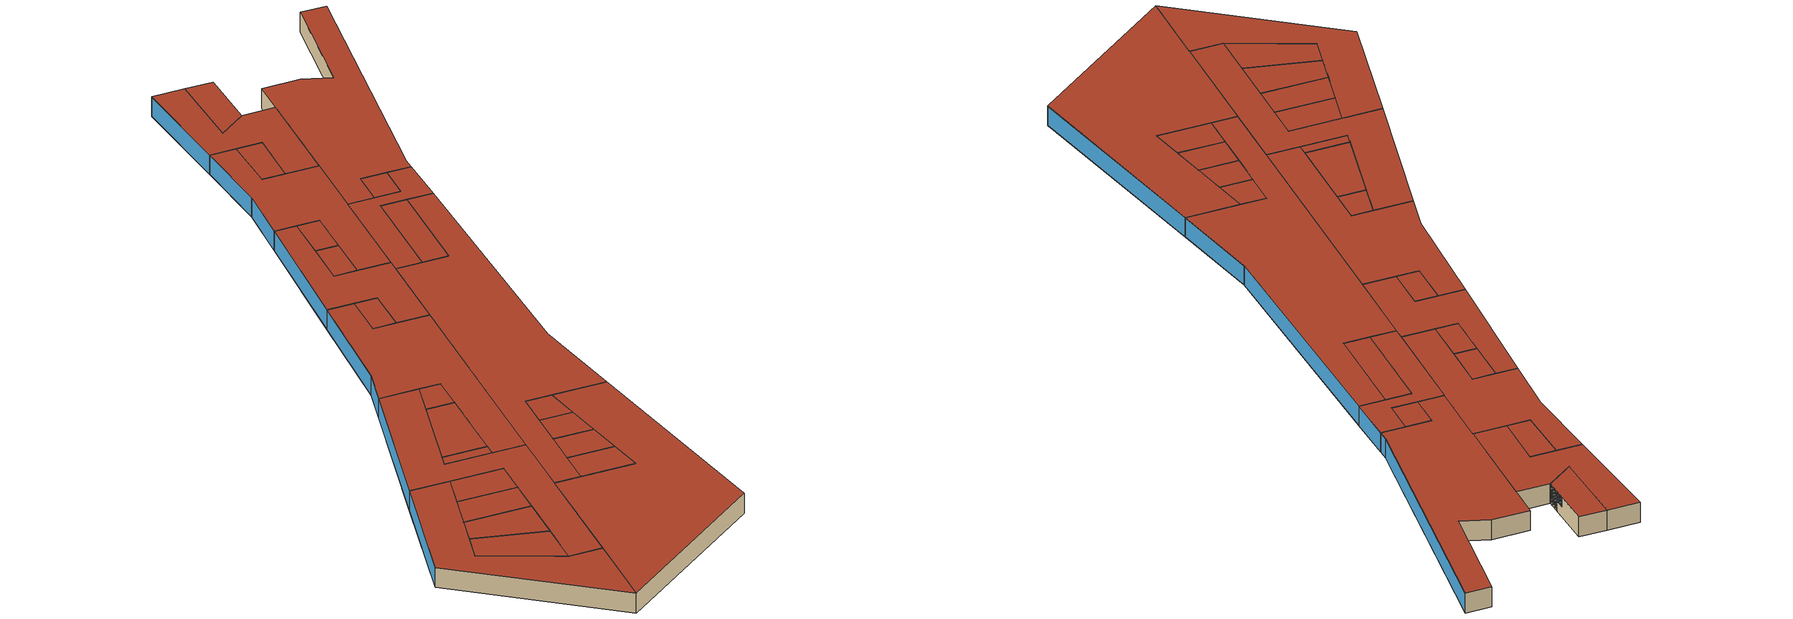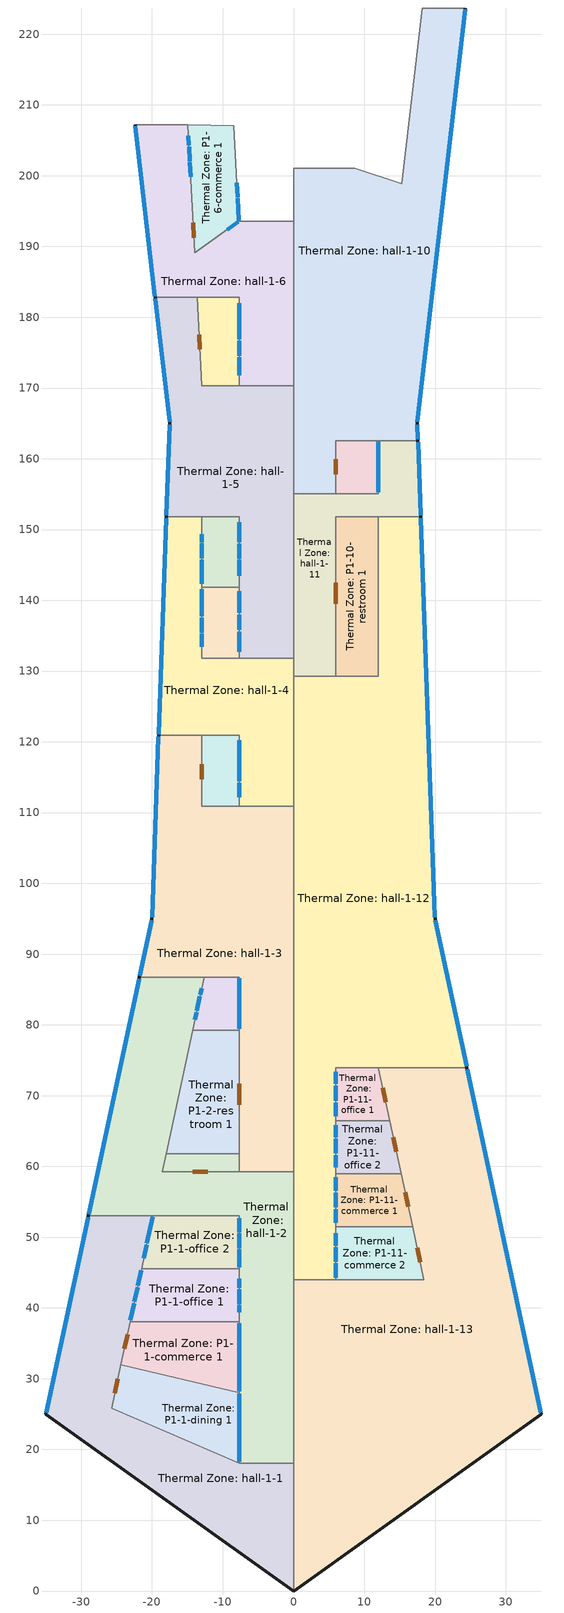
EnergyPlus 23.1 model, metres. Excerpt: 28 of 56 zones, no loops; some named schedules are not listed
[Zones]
Thermal Zone: hall-1-1
 floor ground (ExtSlabCarpet 4in ClimateZone 1-8): -19.87,53.04 -25.69,25.86 -7.64,18.04 0,18.04 0,0 -35,25 -28.99,53.04 z0
 wall outside (ASHRAE 189.1-2009 ExtWall Mass ClimateZone 5): -28.99,53.04 -35,25 0,0 z0:5
 wall to Thermal Zone: P1-1-office 2 (Interior Wall): -21.48,45.54 -19.87,53.04 z0:5
 wall to Thermal Zone: P1-1-office 1 (Interior Wall): -23.08,38.04 -21.48,45.54 z0:5
 wall to Thermal Zone: P1-1-commerce 1 (Interior Wall): -24.39,31.95 -23.08,38.04 z0:5
 wall to Thermal Zone: P1-1-dining 1 (Interior Wall): -7.64,18.04 -25.69,25.86 -24.39,31.95 z0:5
 wall to Thermal Zone: hall-1-2 (Air Wall): 0,18.04 -7.64,18.04 / -19.87,53.04 -28.99,53.04 z0:5
 wall to Thermal Zone: hall-1-13 (Air Wall): 0,0 0,18.04 z0:5
 window (Curtain Window): -29.03,52.85 -34.96,25.2 z0.2:4.8
 window inside (Interior Window): -21.16,47 -20.75,48.95 / -20.71,49.14 -19.9,52.89 / -21.99,43.15 -21.53,45.31 / -23.04,38.26 -22.52,40.65 z0.2:4.8; -22.48,40.86 -22.04,42.91 z2.7:4.8
 door inside (Interior Door): -23.9,34.25 -23.46,36.31 / -25.25,27.92 -24.81,29.98 / -22.48,40.86 -22.04,42.91 z0:2.5
 roof outside (ASHRAE 189.1-2009 ExtRoof IEAD ClimateZone 2-5): 0,0 0,18.04 -7.64,18.04 -25.69,25.86 -19.87,53.04 -28.99,53.04 -35,25 z5
Thermal Zone: hall-1-13
 floor ground (ExtSlabCarpet 4in ClimateZone 1-8): 24.51,73.96 35,25 0,0 0,43.96 18.43,43.96 12.01,73.96 z0
 wall outside (ASHRAE 189.1-2009 ExtWall Mass ClimateZone 5): 0,0 35,25 24.51,73.96 z0:5
 wall to Thermal Zone: hall-1-2 (Air Wall): 0,43.96 0,18.04 z0:5
 wall to Thermal Zone: hall-1-12 (Air Wall): 6,43.96 0,43.96 / 24.51,73.96 12.01,73.96 z0:5
 wall to Thermal Zone: P1-11-commerce 2 (Interior Wall): 16.83,51.46 18.43,43.96 6,43.96 z0:5
 wall to Thermal Zone: P1-11-commerce 1 (Interior Wall): 15.22,58.96 16.83,51.46 z0:5
 wall to Thermal Zone: P1-11-office 2 (Interior Wall): 13.61,66.46 15.22,58.96 z0:5
 wall to Thermal Zone: P1-11-office 1 (Interior Wall): 12.01,73.96 13.61,66.46 z0:5
 window (Curtain Window): 34.96,25.2 24.55,73.76 z0.2:4.8
 door inside (Interior Door): 17.46,48.5 17.9,46.45 / 12.61,71.13 13.05,69.07 / 15.78,56.34 16.22,54.28 / 14.11,64.11 14.55,62.06 z0:2.5
 roof outside (ASHRAE 189.1-2009 ExtRoof IEAD ClimateZone 2-5): 0,0 35,25 24.51,73.96 12.01,73.96 18.43,43.96 0,43.96 z5
Thermal Zone: hall-1-2
 floor ground (ExtSlabCarpet 4in ClimateZone 1-8): -12.64,86.76 -18.54,59.26 0,59.26 0,18.04 -7.64,18.04 -7.64,53.04 -28.99,53.04 -21.77,86.76 z0
 wall outside (ASHRAE 189.1-2009 ExtWall Mass ClimateZone 5): -21.77,86.76 -28.99,53.04 z0:5
 wall to Thermal Zone: P1-2-dining 1 (Interior Wall): -14.25,79.26 -12.64,86.76 z0:5
 wall to Thermal Zone: P1-2-restroom 1 (Interior Wall): -18,61.76 -14.25,79.26 z0:5
 wall to Thermal Zone: P1-2-breakroom 1 (Interior Wall): -7.64,59.26 -18.54,59.26 -18,61.76 z0:5
 wall to Thermal Zone: hall-1-3 (Air Wall): 0,59.26 -7.64,59.26 / -12.64,86.76 -21.77,86.76 z0:5
 wall to Thermal Zone: hall-1-12 (Air Wall): 0,43.96 0,59.26 z0:5
 wall to Thermal Zone: P1-1-dining 1 (Interior Wall): -7.64,28.04 -7.64,18.04 z0:5
 wall to Thermal Zone: P1-1-commerce 1 (Interior Wall): -7.64,38.04 -7.64,28.04 z0:5
 wall to Thermal Zone: P1-1-office 1 (Interior Wall): -7.64,45.54 -7.64,38.04 z0:5
 wall to Thermal Zone: P1-1-office 2 (Interior Wall): -19.87,53.04 -7.64,53.04 -7.64,45.54 z0:5
 window (Curtain Window): -21.81,86.55 -28.95,53.24 z0.2:4.8
 window inside (Interior Window): -7.64,40.35 -7.64,39.36 / -7.64,37.84 -7.64,28.24 / -7.64,48.28 -7.64,45.73 / -7.64,44.15 -7.64,42.84 / -7.64,52.68 -7.64,50.68 / -7.64,27.84 -7.64,18.24 / -13.17,84.28 -12.98,85.17 / -13.93,80.74 -13.7,81.81 z0.2:4.8; -7.64,42.64 -7.64,40.55 / -7.64,50.52 -7.64,48.44 z2.71:4.8; -13.66,82.02 -13.22,84.07 z2.8:4.8
 door inside (Interior Door): -13.66,82.02 -13.22,84.07 / -12.15,59.26 -14.25,59.26 / -7.64,42.65 -7.64,40.55 / -7.64,50.54 -7.64,48.44 z0:2.5
 roof outside (ASHRAE 189.1-2009 ExtRoof IEAD ClimateZone 2-5): 0,18.04 0,59.26 -18.54,59.26 -12.64,86.76 -21.77,86.76 -28.99,53.04 -7.64,53.04 -7.64,18.04 z5
Thermal Zone: P1-1-dining 1
 floor ground (ExtSlabCarpet 4in ClimateZone 1-8): -24.39,31.95 -7.64,28.04 -7.64,18.04 -25.69,25.86 z0
 wall to Thermal Zone: P1-1-commerce 1 (Interior Wall): -7.64,28.04 -24.39,31.95 z0:5
 roof outside (ASHRAE 189.1-2009 ExtRoof IEAD ClimateZone 2-5): -7.64,18.04 -7.64,28.04 -24.39,31.95 -25.69,25.86 z5
Thermal Zone: P1-1-commerce 1
 floor ground (ExtSlabCarpet 4in ClimateZone 1-8): -7.64,38.04 -7.64,28.04 -24.39,31.95 -23.08,38.04 z0
 wall to Thermal Zone: P1-1-office 1 (Interior Wall): -7.64,38.04 -23.08,38.04 z0:5
 roof outside (ASHRAE 189.1-2009 ExtRoof IEAD ClimateZone 2-5): -7.64,28.04 -7.64,38.04 -23.08,38.04 -24.39,31.95 z5
Thermal Zone: P1-1-office 1
 floor ground (ExtSlabCarpet 4in ClimateZone 1-8): -7.64,45.54 -7.64,38.04 -23.08,38.04 -21.48,45.54 z0
 wall to Thermal Zone: P1-1-office 2 (Interior Wall): -7.64,45.54 -21.48,45.54 z0:5
 roof outside (ASHRAE 189.1-2009 ExtRoof IEAD ClimateZone 2-5): -7.64,38.04 -7.64,45.54 -21.48,45.54 -23.08,38.04 z5
Thermal Zone: hall-1-12
 floor ground (ExtSlabCarpet 4in ClimateZone 1-8): 17.97,151.8 20,95 24.51,73.96 6.01,73.96 6.01,43.96 0,43.96 0,129.3 12,129.3 12,151.8 z0
 wall outside (ASHRAE 189.1-2009 ExtWall Mass ClimateZone 5): 24.51,73.96 20,95 17.97,151.8 z0:5
 wall to Thermal Zone: P1-11-office 1 (Interior Wall): 6.01,66.46 6.01,73.96 12,73.96 z0:5
 wall to Thermal Zone: P1-11-office 2 (Interior Wall): 6.01,58.96 6.01,66.46 z0:5
 wall to Thermal Zone: P1-11-commerce 1 (Interior Wall): 6.01,51.46 6.01,58.96 z0:5
 wall to Thermal Zone: P1-11-commerce 2 (Interior Wall): 6.01,43.96 6.01,51.46 z0:5
 wall to Thermal Zone: hall-1-3 (Air Wall): 0,110.9 0,59.26 z0:5
 wall to Thermal Zone: hall-1-4 (Air Wall): 0,129.3 0,110.9 z0:5
 wall to Thermal Zone: hall-1-11 (Air Wall): 6.01,129.3 0,129.3 / 17.97,151.8 12,151.8 z0:5
 wall to Thermal Zone: P1-10-restroom 1 (Interior Wall): 12,151.8 12,129.3 6.01,129.3 z0:5
 window (Curtain Window): 24.47,74.15 20.04,94.8 / 19.99,95.2 17.98,151.6 z0.2:4.8
 window inside (Interior Window): 6.01,64.15 6.01,65.83 / 6.01,59.87 6.01,61.59 / 6.01,56.55 6.01,58.44 / 6.01,52.01 6.01,53.96 / 6.01,44.26 6.01,46.31 / 6.01,48.8 6.01,50.59 / 6.01,71.65 6.01,73.39 / 6.01,67.06 6.01,69.03 z0.2:4.8; 6.01,61.82 6.01,63.92 z2.8:4.8; 6.01,54.24 6.01,56.31 z2.73:4.8; 6.01,46.56 6.01,48.61 z2.74:4.8; 6.01,69.3 6.01,71.4 z2.79:4.8
 door inside (Interior Door): 6.01,54.21 6.01,56.31 / 6.01,61.82 6.01,63.92 / 6.01,46.51 6.01,48.61 / 6.01,69.3 6.01,71.4 z0:2.5
 roof outside (ASHRAE 189.1-2009 ExtRoof IEAD ClimateZone 2-5): 6.01,43.96 6.01,73.96 24.51,73.96 20,95 17.97,151.8 12,151.8 12,129.3 0,129.3 0,43.96 z5
Thermal Zone: P1-11-commerce 2
 floor ground (ExtSlabCarpet 4in ClimateZone 1-8): 16.83,51.46 18.43,43.96 6,43.96 6,51.46 z0
 wall to Thermal Zone: P1-11-commerce 1 (Interior Wall): 16.83,51.46 6,51.46 z0:5
 roof outside (ASHRAE 189.1-2009 ExtRoof IEAD ClimateZone 2-5): 18.43,43.96 16.83,51.46 6,51.46 6,43.96 z5
Thermal Zone: P1-1-office 2
 floor ground (ExtSlabCarpet 4in ClimateZone 1-8): -7.64,53.04 -7.64,45.54 -21.48,45.54 -19.87,53.04 z0
 roof outside (ASHRAE 189.1-2009 ExtRoof IEAD ClimateZone 2-5): -7.64,45.54 -7.64,53.04 -19.87,53.04 -21.48,45.54 z5
Thermal Zone: P1-11-commerce 1
 floor ground (ExtSlabCarpet 4in ClimateZone 1-8): 15.22,58.96 16.83,51.46 6.01,51.46 6.01,58.96 z0
 wall to Thermal Zone: P1-11-office 2 (Interior Wall): 15.22,58.96 6.01,58.96 z0:5
 roof outside (ASHRAE 189.1-2009 ExtRoof IEAD ClimateZone 2-5): 16.83,51.46 15.22,58.96 6.01,58.96 6.01,51.46 z5
Thermal Zone: P1-11-office 2
 floor ground (ExtSlabCarpet 4in ClimateZone 1-8): 13.61,66.46 15.22,58.96 6,58.96 6,66.46 z0
 wall to Thermal Zone: P1-11-office 1 (Interior Wall): 13.61,66.46 6,66.46 z0:5
 roof outside (ASHRAE 189.1-2009 ExtRoof IEAD ClimateZone 2-5): 15.22,58.96 13.61,66.46 6,66.46 6,58.96 z5
Thermal Zone: hall-1-3
 floor ground (ExtSlabCarpet 4in ClimateZone 1-8): -12.95,120.9 -12.95,110.9 0,110.9 0,59.26 -7.64,59.26 -7.64,86.76 -21.77,86.76 -20,95 -19.07,120.9 z0
 wall outside (ASHRAE 189.1-2009 ExtWall Mass ClimateZone 5): -19.07,120.9 -20,95 -21.77,86.76 z0:5
 wall to Thermal Zone: P1-3-commerce 1 (Interior Wall): -7.64,110.9 -12.95,110.9 -12.95,120.9 z0:5
 wall to Thermal Zone: hall-1-4 (Air Wall): 0,110.9 -7.64,110.9 / -12.95,120.9 -19.07,120.9 z0:5
 wall to Thermal Zone: P1-2-breakroom 1 (Interior Wall): -7.64,61.76 -7.64,59.26 z0:5
 wall to Thermal Zone: P1-2-restroom 1 (Interior Wall): -7.64,79.26 -7.64,61.76 z0:5
 wall to Thermal Zone: P1-2-dining 1 (Interior Wall): -12.64,86.76 -7.64,86.76 -7.64,79.26 z0:5
 window (Curtain Window): -19.08,120.7 -19.99,95.2 / -20.04,94.8 -21.72,86.95 z0.2:4.8
 window inside (Interior Window): -7.64,86.59 -7.64,79.46 z0.2:4.8
 door inside (Interior Door): -12.95,114.71 -12.95,116.81 / -7.64,71.7 -7.64,68.7 z0:2.5
 roof outside (ASHRAE 189.1-2009 ExtRoof IEAD ClimateZone 2-5): 0,59.26 0,110.9 -12.95,110.9 -12.95,120.9 -19.07,120.9 -20,95 -21.77,86.76 -7.64,86.76 -7.64,59.26 z5
Thermal Zone: P1-2-breakroom 1
 floor ground (ExtSlabCarpet 4in ClimateZone 1-8): -7.64,61.76 -7.64,59.26 -18.54,59.26 -18,61.76 z0
 wall to Thermal Zone: P1-2-restroom 1 (Interior Wall): -7.64,61.76 -18,61.76 z0:5
 roof outside (ASHRAE 189.1-2009 ExtRoof IEAD ClimateZone 2-5): -7.64,59.26 -7.64,61.76 -18,61.76 -18.54,59.26 z5
Thermal Zone: P1-2-restroom 1
 floor ground (ExtSlabCarpet 4in ClimateZone 1-8): -7.64,79.26 -7.64,61.76 -18,61.76 -14.25,79.26 z0
 wall to Thermal Zone: P1-2-dining 1 (Interior Wall): -7.64,79.26 -14.25,79.26 z0:5
 roof outside (ASHRAE 189.1-2009 ExtRoof IEAD ClimateZone 2-5): -7.64,61.76 -7.64,79.26 -14.25,79.26 -18,61.76 z5
Thermal Zone: P1-11-office 1
 floor ground (ExtSlabCarpet 4in ClimateZone 1-8): 12.01,73.96 13.61,66.46 6.01,66.46 6.01,73.96 z0
 roof outside (ASHRAE 189.1-2009 ExtRoof IEAD ClimateZone 2-5): 13.61,66.46 12.01,73.96 6.01,73.96 6.01,66.46 z5
Thermal Zone: P1-2-dining 1
 floor ground (ExtSlabCarpet 4in ClimateZone 1-8): -7.64,86.76 -7.64,79.26 -14.25,79.26 -12.64,86.76 z0
 roof outside (ASHRAE 189.1-2009 ExtRoof IEAD ClimateZone 2-5): -7.64,79.26 -7.64,86.76 -12.64,86.76 -14.25,79.26 z5
Thermal Zone: hall-1-4
 floor ground (ExtSlabCarpet 4in ClimateZone 1-8): -12.95,151.82 -12.95,131.82 0,131.82 0,110.9 -7.64,110.9 -7.64,120.9 -19.07,120.9 -17.97,151.82 z0
 wall outside (ASHRAE 189.1-2009 ExtWall Mass ClimateZone 5): -17.97,151.82 -19.07,120.9 z0:5
 wall to Thermal Zone: P1-4-dining 1 (Interior Wall): -12.95,141.82 -12.95,151.82 z0:5
 wall to Thermal Zone: P1-4-commerce 1 (Interior Wall): -7.64,131.82 -12.95,131.82 -12.95,141.82 z0:5
 wall to Thermal Zone: hall-1-5 (Air Wall): 0,131.82 -7.64,131.82 / -12.95,151.82 -17.97,151.82 z0:5
 wall to Thermal Zone: hall-1-11 (Air Wall): 0,129.3 0,131.82 z0:5
 wall to Thermal Zone: P1-3-commerce 1 (Interior Wall): -12.95,120.9 -7.64,120.9 -7.64,110.9 z0:5
 window (Curtain Window): -17.98,151.62 -19.07,121.1 z0.2:4.8
 window inside (Interior Window): -12.95,135.44 -12.95,137.54 z2.7:4.8; -12.95,137.72 -12.95,141.54 / -12.95,133.4 -12.95,135.3 / -12.95,148.19 -12.95,149.31 / -12.95,142.37 -12.95,145.76 / -7.64,120.23 -7.64,114.44 z0.2:4.8; -12.95,145.93 -12.95,148.04 z2.69:4.8; -7.64,114.24 -7.64,112.14 z2.73:4.83
 door inside (Interior Door): -12.95,145.94 -12.95,148.04 / -12.95,135.44 -12.95,137.54 / -7.64,114.24 -7.64,112.14 z0:2.5
 roof outside (ASHRAE 189.1-2009 ExtRoof IEAD ClimateZone 2-5): 0,110.9 0,131.82 -12.95,131.82 -12.95,151.82 -17.97,151.82 -19.07,120.9 -7.64,120.9 -7.64,110.9 z5
Thermal Zone: P1-3-commerce 1
 floor ground (ExtSlabCarpet 4in ClimateZone 1-8): -7.64,120.9 -7.64,110.9 -12.95,110.9 -12.95,120.9 z0
 roof outside (ASHRAE 189.1-2009 ExtRoof IEAD ClimateZone 2-5): -7.64,110.9 -7.64,120.9 -12.95,120.9 -12.95,110.9 z5
Thermal Zone: hall-1-11
 floor ground (ExtSlabCarpet 4in ClimateZone 1-8): 17.59,162.56 17.97,151.8 6,151.8 6,129.3 0,129.3 0,155.06 12.01,155.06 12.01,162.56 z0
 wall outside (ASHRAE 189.1-2009 ExtWall Mass ClimateZone 5): 17.97,151.8 17.59,162.56 z0:5
 wall to Thermal Zone: P1-10-restroom 1 (Interior Wall): 6,129.3 6,151.8 12.01,151.8 z0:5
 wall to Thermal Zone: hall-1-5 (Air Wall): 0,155.06 0,131.82 z0:5
 wall to Thermal Zone: hall-1-10 (Air Wall): 6,155.06 0,155.06 / 17.59,162.56 12.01,162.56 z0:5
 wall to Thermal Zone: P1-9-commerce 1 (Interior Wall): 12.01,162.56 12.01,155.06 6,155.06 z0:5
 window (Curtain Window): 17.96,152 17.59,162.36 z0.2:4.8
 window inside (Interior Window): 12.01,162.38 12.01,155.24 z0.2:4.8
 door inside (Interior Door): 6,139.49 6,142.49 z0:2.5
 roof outside (ASHRAE 189.1-2009 ExtRoof IEAD ClimateZone 2-5): 6,129.3 6,151.8 17.97,151.8 17.59,162.56 12.01,162.56 12.01,155.06 0,155.06 0,129.3 z5
Thermal Zone: P1-10-restroom 1
 floor ground (ExtSlabCarpet 4in ClimateZone 1-8): 12.01,151.8 12.01,129.3 6.01,129.3 6.01,151.8 z0
 roof outside (ASHRAE 189.1-2009 ExtRoof IEAD ClimateZone 2-5): 12.01,129.3 12.01,151.8 6.01,151.8 6.01,129.3 z5
Thermal Zone: hall-1-5
 floor ground (ExtSlabCarpet 4in ClimateZone 1-8): -13.61,182.79 -12.95,170.34 0,170.34 0,131.82 -7.64,131.82 -7.64,151.82 -17.97,151.82 -17.5,165 -19.55,182.79 z0
 wall outside (ASHRAE 189.1-2009 ExtWall Mass ClimateZone 5): -19.55,182.79 -17.5,165 -17.97,151.82 z0:5
 wall to Thermal Zone: P1-5-commerce 1 (Interior Wall): -7.64,170.34 -12.95,170.34 -13.61,182.79 z0:5
 wall to Thermal Zone: hall-1-6 (Air Wall): 0,170.34 -7.64,170.34 / -13.61,182.79 -19.55,182.79 z0:5
 wall to Thermal Zone: hall-1-10 (Air Wall): 0,155.06 0,170.34 z0:5
 wall to Thermal Zone: P1-4-commerce 1 (Interior Wall): -7.64,141.82 -7.64,131.82 z0:5
 wall to Thermal Zone: P1-4-dining 1 (Interior Wall): -12.95,151.82 -7.64,151.82 -7.64,141.82 z0:5
 window (Curtain Window): -19.53,182.6 -17.52,165.2 / -17.51,164.8 -17.96,152.02 z0.2:4.8
 window inside (Interior Window): -7.64,141.3 -7.64,138.24 / -7.64,135.59 -7.64,132.75 / -7.64,151.06 -7.64,148.21 / -7.64,145.7 -7.64,143.5 z0.2:4.8; -7.64,137.97 -7.64,135.87 z2.73:4.8; -7.64,147.98 -7.64,145.89 z2.71:4.8
 door inside (Interior Door): -13.22,175.45 -13.33,177.55 / -7.64,147.99 -7.64,145.89 / -7.64,137.97 -7.64,135.87 z0:2.5
 roof outside (ASHRAE 189.1-2009 ExtRoof IEAD ClimateZone 2-5): 0,131.82 0,170.34 -12.95,170.34 -13.61,182.79 -19.55,182.79 -17.5,165 -17.97,151.82 -7.64,151.82 -7.64,131.82 z5
Thermal Zone: P1-4-commerce 1
 floor ground (ExtSlabCarpet 4in ClimateZone 1-8): -7.64,141.82 -7.64,131.82 -12.95,131.82 -12.95,141.82 z0
 wall to Thermal Zone: P1-4-dining 1 (Interior Wall): -7.64,141.82 -12.95,141.82 z0:5
 roof outside (ASHRAE 189.1-2009 ExtRoof IEAD ClimateZone 2-5): -7.64,131.82 -7.64,141.82 -12.95,141.82 -12.95,131.82 z5
Thermal Zone: P1-4-dining 1
 floor ground (ExtSlabCarpet 4in ClimateZone 1-8): -7.64,151.82 -7.64,141.82 -12.95,141.82 -12.95,151.82 z0
 roof outside (ASHRAE 189.1-2009 ExtRoof IEAD ClimateZone 2-5): -7.64,141.82 -7.64,151.82 -12.95,151.82 -12.95,141.82 z5
Thermal Zone: hall-1-10
 floor ground (ExtSlabCarpet 4in ClimateZone 1-8): 24.27,223.7 17.5,165 17.59,162.56 6,162.56 6,155.06 0,155.06 0,201.04 8.64,201.04 15.3,198.86 18.17,223.7 z0
 wall outside (ASHRAE 189.1-2009 ExtWall Mass ClimateZone 5): 17.59,162.56 17.5,165 24.27,223.7 z0:5
 wall to Thermal Zone: P1-9-commerce 1 (Interior Wall): 6,155.06 6,162.56 12,162.56 z0:5
 wall to Thermal Zone: hall-1-6 (Air Wall): 0,193.57 0,170.34 z0:5
 wall to Thermal Zone: hall-1-7 (Air Wall): 0,201.04 0,193.57 z0:5
 wall to Thermal Zone: hall-1-9 (Air Wall): 8.64,201.04 0,201.04 / 24.27,223.7 18.17,223.7 z0:5
 wall to Thermal Zone: P1-8-restroom 1 (Interior Wall): 18.17,223.7 15.3,198.86 8.64,201.04 z0:5
 window (Curtain Window): 17.58,162.76 17.51,164.8 / 17.52,165.2 24.25,223.5 z0.2:4.8
 door inside (Interior Door): 6,157.84 6,159.94 z0:2.5
 roof outside (ASHRAE 189.1-2009 ExtRoof IEAD ClimateZone 2-5): 6,155.06 6,162.56 17.59,162.56 17.5,165 24.27,223.7 18.17,223.7 15.3,198.86 8.64,201.04 0,201.04 0,155.06 z5
Thermal Zone: P1-9-commerce 1
 floor ground (ExtSlabCarpet 4in ClimateZone 1-8): 12.01,162.56 12.01,155.06 6.01,155.06 6.01,162.56 z0
 roof outside (ASHRAE 189.1-2009 ExtRoof IEAD ClimateZone 2-5): 12.01,155.06 12.01,162.56 6.01,162.56 6.01,155.06 z5
Thermal Zone: hall-1-6
 floor ground (ExtSlabCarpet 4in ClimateZone 1-8): -14.93,207.19 -13.96,189.13 -7.73,193.57 0,193.57 0,170.34 -7.64,170.34 -7.64,182.79 -19.55,182.79 -22.37,207.19 z0
 wall outside (ASHRAE 189.1-2009 ExtWall Mass ClimateZone 5): -22.37,207.19 -19.55,182.79 z0:5
 wall to Thermal Zone: P1-6-commerce 1 (Interior Wall): -7.73,193.57 -13.96,189.13 -14.93,207.19 z0:5
 wall to Thermal Zone: hall-1-7 (Air Wall): 0,193.57 -7.73,193.57 / -14.93,207.19 -22.37,207.19 z0:5
 wall to Thermal Zone: P1-5-commerce 1 (Interior Wall): -13.61,182.79 -7.64,182.79 -7.64,170.34 z0:5
 window (Curtain Window): -22.35,206.99 -19.58,182.99 z0.2:4.8
 window inside (Interior Window): -7.64,181.98 -7.64,176.92 / -7.64,174.35 -7.64,171.83 / -7.82,193.51 -9.38,192.39 / -14.53,199.83 -14.64,201.87 / -14.77,204.29 -14.84,205.65 z0.2:4.8; -7.64,176.68 -7.64,174.58 z2.68:4.8; -14.65,202.02 -14.76,204.12 z2.65:4.8
 door inside (Interior Door): -14.65,202.02 -14.76,204.12 / -14.07,191.26 -14.18,193.36 / -7.64,176.68 -7.64,174.58 z0:2.5
 roof outside (ASHRAE 189.1-2009 ExtRoof IEAD ClimateZone 2-5): 0,170.34 0,193.57 -7.73,193.57 -13.96,189.13 -14.93,207.19 -22.37,207.19 -19.55,182.79 -7.64,182.79 -7.64,170.34 z5
Thermal Zone: P1-5-commerce 1
 floor ground (ExtSlabCarpet 4in ClimateZone 1-8): -7.64,182.79 -7.64,170.34 -12.95,170.34 -13.61,182.79 z0
 roof outside (ASHRAE 189.1-2009 ExtRoof IEAD ClimateZone 2-5): -7.64,170.34 -7.64,182.79 -13.61,182.79 -12.95,170.34 z5
Thermal Zone: P1-6-commerce 1
 floor ground (ExtSlabCarpet 4in ClimateZone 1-8): -14.93,207.19 -8.45,207.05 -7.73,193.57 -13.96,189.13 z0
 wall to Thermal Zone: hall-1-7 (Interior Wall): -7.73,193.57 -8.45,207.05 -14.93,207.19 z0:5
 window inside (Interior Window): -7.74,193.7 -7.9,196.81 z0.2:4.8; -7.91,196.93 -8.02,199.02 z2.61:4.8
 door inside (Interior Door): -7.91,196.93 -8.02,199.02 z0:2.5
 roof outside (ASHRAE 189.1-2009 ExtRoof IEAD ClimateZone 2-5): -13.96,189.13 -7.73,193.57 -8.45,207.05 -14.93,207.19 z5
[Building]
Building: Maximum number of warmup days=50; Minimum number of warmup days=6
[Site:Location]
Beijing: Elevation=31.3; Latitude=39.8; Longitude=116.47; Time zone=8
[SizingPeriod:DesignDay] Ashrae clear sky optical depth for beam irradiance taub=0.747; Ashrae clear sky optical depth for diffuse irradiance taud=1.448; Barometric pressure=100950; Begin environment reset mode=FullResetAtBeginEnvironment; Daily dry bulb temperature range=8.9; Day of month=21; Day type=SummerDesignDay; Daylight saving time indicator=No; Dry bulb temperature range modifier type=DefaultMultipliers; Month=7; Rain indicator=No; Snow indicator=No; Solar model indicator=ASHRAETau; Wind direction=180; Wind speed=3.4
Name | Humidity condition type | Maximum dry bulb temperature | Wetbulb or dewpoint at maximum dry bulb | Enthalpy at maximum dry bulb
Beijing Ann Clg .4% Condns DB=>MWB | WetBulb | 34.9 | 22.2
Beijing Ann Clg .4% Condns DP=>MDB | DewPoint | 28.9 | 26.1
Beijing Ann Clg .4% Condns Enth=>MDB | Enthalpy | 30.1 |  | 86200
Beijing Ann Clg .4% Condns WB=>MDB | WetBulb | 30.5 | 27
[Construction]
ASHRAE 189.1-2009 ExtRoof IEAD ClimateZone 2-5: Roof Membrane, Roof Insulation [21], Metal Decking
ASHRAE 189.1-2009 ExtWall Mass ClimateZone 5: 1IN Stucco, 8IN Concrete HW, Wall Insulation [40], 1/2IN Gypsum
Curtain Window: Curtain Wall 12T Low-E, Ar, Curtain Wall 12T
ExtSlabCarpet 4in ClimateZone 1-8: MAT-CC05 4 HW CONCRETE, CP02 CARPET PAD
Interior Door: G05 25mm wood
Interior Wall: G01a 19mm gypsum board, F04 Wall air space resistance, G01a 19mm gypsum board
Interior Window: Clear 3mm
[Construction:AirBoundary]
Air Wall: SimpleMixing, 0.8, Always On
[Material] Thermal absorptance=0.9
Name | Conductivity | Density | Roughness | Solar absorptance | Specific heat | Thickness | Visible absorptance
1/2IN Gypsum | 0.16 | 784.9 | Smooth | 0.4 | 830 | 0.0127 | 0.4
1IN Stucco | 0.6918 | 1858 | Smooth | 0.92 | 837 | 0.0253 | 0.92
8IN Concrete HW | 1.7296 | 2243 | MediumRough | 0.65 | 837 | 0.2033 | 0.65
G01a 19mm gypsum board | 0.16 | 800 | MediumSmooth | 0.4 | 1090 | 0.019 | 0.4
G05 25mm wood | 0.15 | 608 | MediumSmooth | 0.5 | 1630 | 0.0254 | 0.5
MAT-CC05 4 HW CONCRETE | 1.311 | 2240 | Rough | 0.85 | 836.8 | 0.1016 | 0.85
Metal Decking | 45.006 | 7680 | MediumSmooth | 0.6 | 418.4 | 0.0015 | 0.6
Roof Insulation [21] | 0.049 | 265 | MediumRough | 0.7 | 836.8 | 0.2105 | 0.7
Roof Membrane | 0.16 | 1121.29 | VeryRough | 0.7 | 1460 | 0.0095 | 0.7
Wall Insulation [40] | 0.0432 | 91 | MediumRough | 0.5 | 837 | 0.0794 | 0.5
[Material:AirGap]
F04 Wall air space resistance: Thermal resistance=0.15
[Material:NoMass]
CP02 CARPET PAD: Roughness=Smooth; Solar absorptance=0.8; Thermal absorptance=0.9; Thermal resistance=0.1; Visible absorptance=0.8
[WindowMaterial:Gas]
Ar: Gas type=Argon; Thickness=0.018
[WindowMaterial:Glazing] Back side solar reflectance at normal incidence=0; Optical data type=SpectralAverage
Name | Back side infrared hemispherical emissivity | Back side visible reflectance at normal incidence | Conductivity | Dirt correction factor for solar and visible transmittance | Front side infrared hemispherical emissivity | Front side solar reflectance at normal incidence | Front side visible reflectance at normal incidence | Infrared transmittance at normal incidence | Solar diffusing | Solar transmittance at normal incidence | Thickness | Visible transmittance at normal incidence
Clear 3mm | 0.84 | 0 | 0.9 | 1 | 0.84 | 0.075 | 0.081 | 0 | No | 0.837 | 0.003 | 0.898
Curtain Wall 12T |  | 0 |  |  |  | 0.08 | 0.08 |  |  | 0.91 | 0.012 | 0.916
Curtain Wall 12T Low-E |  | 0.14 |  |  |  | 0.41 | 0.13 |  |  | 0.38 | 0.012 | 0.72
[ElectricEquipment] Design level calculation method=Watts/Area
Name | End use subcategory | Schedule | Watts per zone floor area | Zone or zonelist or space or spacelist | Fraction latent | Fraction lost | Fraction radiant
189.1-2009 - Office - ClosedOffice - CZ4-8 Electric Equipment 1 | General | Office Bldg Equip | 6.8889 | 189.1-2009 - Office - ClosedOffice - CZ4-8 1
189.1-2009 - Office - Restroom - CZ4-8 Electric Equipment |  | Office Bldg Equip | 0.753474 | 189.1-2009 - Office - Restroom - CZ4-8
189.1-2009 - Office - WholeBuilding - Lg Office - CZ4-8 Electric Equipment |  | Large Office Bldg Equip | 5.81251 | 189.1-2009 - Office - WholeBuilding - Lg Office - CZ4-8
Office Dining Elec Equip | General | OfficeLarge BLDG_EQUIP_SCH | 10.7639 | Office Dining | 0 | 0 | 0.5
Retail Retail Elec Equip | General | RetailStandalone BLDG_EQUIP_SCH | 3.22917 | Retail Retail | 0 | 0 | 0.5
[Lights] Design level calculation method=Watts/Area
Name | End use subcategory | Schedule | Watts per zone floor area | Zone or zonelist or space or spacelist | Fraction radiant | Fraction replaceable | Fraction visible | Return air fraction
189.1-2009 - Office - ClosedOffice - CZ4-8 Lights 1 | General | Office Bldg Light | 10.6563 | 189.1-2009 - Office - ClosedOffice - CZ4-8 1
189.1-2009 - Office - Restroom - CZ4-8 Lights |  | Office Bldg Light | 8.71877 | 189.1-2009 - Office - Restroom - CZ4-8
189.1-2009 - Office - WholeBuilding - Lg Office - CZ4-8 Lights |  | Large Office Bldg Light | 9.68752 | 189.1-2009 - Office - WholeBuilding - Lg Office - CZ4-8
Office Dining Lights | General | OfficeLarge BLDG_LIGHT_SCH | 9.68752 | Office Dining | 0.4 | 1 | 0.2 | 0.4
Retail Retail Lights | General | RetailStandalone BLDG_LIGHT_SCH | 18.2986 | Retail Retail | 0.7 | 1 | 0.2 | 0
[People] Fraction radiant=0.3; Number of people calculation method=People/Area
Name | Activity level schedule | Number of people schedule | People per floor area | Zone or zonelist or space or spacelist
189.1-2009 - Office - ClosedOffice - CZ4-8 People 1 | Office Activity | Office Work Occ | 0.0511286 | 189.1-2009 - Office - ClosedOffice - CZ4-8 1
189.1-2009 - Office - Restroom - CZ4-8 People | Office Activity | Office Misc Occ | 0.107639 | 189.1-2009 - Office - Restroom - CZ4-8
189.1-2009 - Office - WholeBuilding - Lg Office - CZ4-8 People | Large Office Activity | Large Office Bldg Occ | 0.0538196 | 189.1-2009 - Office - WholeBuilding - Lg Office - CZ4-8
Office Dining People | OfficeMedium ACTIVITY_SCH | OfficeLarge BLDG_OCC_SCH | 0.107639 | Office Dining
Retail Retail People | RetailStandalone ACTIVITY_SCH | RetailStandalone BLDG_OCC_SCH | 0.161459 | Retail Retail
[Space]
Name | Zone | Space type
P1-1-commerce 1 | Thermal Zone: P1-1-commerce 1 | Retail Retail
P1-1-dining 1 | Thermal Zone: P1-1-dining 1 | Office Dining
P1-1-office 1 | Thermal Zone: P1-1-office 1 | 189.1-2009 - Office - ClosedOffice - CZ4-8 1
P1-1-office 2 | Thermal Zone: P1-1-office 2 | 189.1-2009 - Office - ClosedOffice - CZ4-8 1
P1-2-breakroom 1 | Thermal Zone: P1-2-breakroom 1 | 189.1-2009 - Office - WholeBuilding - Lg Office - CZ4-8
P1-2-dining 1 | Thermal Zone: P1-2-dining 1 | Office Dining
P1-2-restroom 1 | Thermal Zone: P1-2-restroom 1 | 189.1-2009 - Office - Restroom - CZ4-8
P1-3-commerce 1 | Thermal Zone: P1-3-commerce 1 | Retail Retail
P1-4-commerce 1 | Thermal Zone: P1-4-commerce 1 | Retail Retail
P1-4-dining 1 | Thermal Zone: P1-4-dining 1 | Office Dining
P1-5-commerce 1 | Thermal Zone: P1-5-commerce 1 | Retail Retail
P1-6-commerce 1 | Thermal Zone: P1-6-commerce 1 | Retail Retail
P1-9-commerce 1 | Thermal Zone: P1-9-commerce 1 | Retail Retail
P1-10-restroom 1 | Thermal Zone: P1-10-restroom 1 | 189.1-2009 - Office - Restroom - CZ4-8
P1-11-commerce 1 | Thermal Zone: P1-11-commerce 1 | Retail Retail
P1-11-commerce 2 | Thermal Zone: P1-11-commerce 2 | Retail Retail
P1-11-office 1 | Thermal Zone: P1-11-office 1 | 189.1-2009 - Office - ClosedOffice - CZ4-8 1
P1-11-office 2 | Thermal Zone: P1-11-office 2 | 189.1-2009 - Office - ClosedOffice - CZ4-8 1
hall-1-1 | Thermal Zone: hall-1-1 | 189.1-2009 - Office - WholeBuilding - Lg Office - CZ4-8
hall-1-2 | Thermal Zone: hall-1-2 | 189.1-2009 - Office - WholeBuilding - Lg Office - CZ4-8
hall-1-3 | Thermal Zone: hall-1-3 | 189.1-2009 - Office - WholeBuilding - Lg Office - CZ4-8
hall-1-4 | Thermal Zone: hall-1-4 | 189.1-2009 - Office - WholeBuilding - Lg Office - CZ4-8
hall-1-5 | Thermal Zone: hall-1-5 | 189.1-2009 - Office - WholeBuilding - Lg Office - CZ4-8
hall-1-6 | Thermal Zone: hall-1-6 | 189.1-2009 - Office - WholeBuilding - Lg Office - CZ4-8
hall-1-10 | Thermal Zone: hall-1-10 | 189.1-2009 - Office - WholeBuilding - Lg Office - CZ4-8
hall-1-11 | Thermal Zone: hall-1-11 | 189.1-2009 - Office - WholeBuilding - Lg Office - CZ4-8
hall-1-12 | Thermal Zone: hall-1-12 | 189.1-2009 - Office - WholeBuilding - Lg Office - CZ4-8
hall-1-13 | Thermal Zone: hall-1-13 | 189.1-2009 - Office - WholeBuilding - Lg Office - CZ4-8
[SpaceList]
189.1-2009 - Office - ClosedOffice - CZ4-8 1: P1-11-office 1, P1-1-office 1, P1-1-office 2, P1-11-office 2, P1-7-office 1
189.1-2009 - Office - Restroom - CZ4-8: P1-2-restroom 1, P1-10-restroom 1, P1-8-restroom 1, P2-2-restroom 1, P3-2-restroom 1
189.1-2009 - Office - WholeBuilding - Lg Office - CZ4-8: hall-1-1, hall-1-13, hall-1-12, hall-2-3, hall-1-2, hall-1-9, hall-1-6, P1-2-breakroom 1, hall-1-11, hall-1-3, hall-1-4, hall-2-1, hall-1-10, hall-1-5, hall-1-7, hall-1-8, hall-4-4, hall-4-3, hall-4-2, hall-4-1, hall-2-2, hall-3-1, hall-3-2, hall-3-3
Office Dining: P1-1-dining 1, P1-7-dining 1, P1-2-dining 1, P1-4-dining 1, P3-2-dining 1, P3-1-dining 1
Retail Retail: P3-1-commerce 1, P2-1-commerce 2, P1-1-commerce 1, P1-11-commerce 2, P4-1-commerce 1, P1-11-commerce 1, P1-3-commerce 1, P2-1-commerce 3, P1-4-commerce 1, P4-2-commerce 2, P1-9-commerce 1, P4-2-commerce 1, P1-5-commerce 1, P1-6-commerce 1, P4-3-commerce 2, P4-3-commerce 1
[Zone] Multiplier=1; Part of total floor area=Yes; Zone inside convection algorithm=TARP; Zone outside convection algorithm=TARP
Thermal Zone: P1-1-commerce 1; Thermal Zone: P1-1-dining 1; Thermal Zone: P1-1-office 1; Thermal Zone: P1-1-office 2; Thermal Zone: P1-2-breakroom 1; Thermal Zone: P1-2-dining 1; Thermal Zone: P1-2-restroom 1; Thermal Zone: P1-3-commerce 1; Thermal Zone: P1-4-commerce 1; Thermal Zone: P1-4-dining 1; Thermal Zone: P1-5-commerce 1; Thermal Zone: P1-6-commerce 1; Thermal Zone: P1-9-commerce 1; Thermal Zone: P1-10-restroom 1; Thermal Zone: P1-11-commerce 1; Thermal Zone: P1-11-commerce 2; Thermal Zone: P1-11-office 1; Thermal Zone: P1-11-office 2; Thermal Zone: hall-1-1; Thermal Zone: hall-1-2; Thermal Zone: hall-1-3; Thermal Zone: hall-1-4; Thermal Zone: hall-1-5; Thermal Zone: hall-1-6; Thermal Zone: hall-1-10; Thermal Zone: hall-1-11; Thermal Zone: hall-1-12; Thermal Zone: hall-1-13
[ZoneInfiltration:DesignFlowRate] Design flow rate calculation method=Flow/ExteriorArea
Name | Flow rate per exterior surface area | Schedule | Zone or zonelist or space or spacelist
189.1-2009 - Office - ClosedOffice - CZ4-8 Infiltration 1 | 0.000226568 | Office Infil Quarter On | 189.1-2009 - Office - ClosedOffice - CZ4-8 1
189.1-2009 - Office - Restroom - CZ4-8 Infiltration | 0.000226568 | Office Infil Quarter On | 189.1-2009 - Office - Restroom - CZ4-8
189.1-2009 - Office - WholeBuilding - Lg Office - CZ4-8 Infiltration | 0.000226568 | Large Office Infil Quarter On | 189.1-2009 - Office - WholeBuilding - Lg Office - CZ4-8
Office Dining Infiltration | 0.00030226 | OfficeMedium INFIL_SCH_PNNL | Office Dining
Retail Retail Infiltration | 0.00030226 | RetailStandalone INFIL_SCH_PNNL | Retail Retail
[Schedule:Day:Interval]
Always On Default; RetailStandalone BLDG_EQUIP_SCH Summer Design Day; RetailStandalone BLDG_LIGHT_SCH Summer Design Day; RetailStandalone BLDG_OCC_SCH Summer Design Day: 24:00, 1, No
OfficeLarge BLDG_EQUIP_SCH Default: 24:00, 0.3, No
RetailStandalone ACTIVITY_SCH Default; RetailStandalone ACTIVITY_SCH Summer Design Day; RetailStandalone ACTIVITY_SCH Winter Design Day: 24:00, 120, No
RetailStandalone BLDG_EQUIP_SCH Default: 09:00, 0.15, 10:00, 0.3, 12:00, 0.6, 17:00, 0.8, 18:00, 0.6, 19:00, 0.4, 24:00, 0.15, No
RetailStandalone BLDG_EQUIP_SCH Sat Day: 07:00, 0.15, 08:00, 0.3, 09:00, 0.5, 10:00, 0.8, 18:00, 0.9, 19:00, 0.7, 21:00, 0.5, 22:00, 0.3, 24:00, 0.15, No
RetailStandalone BLDG_EQUIP_SCH Winter Design Day; RetailStandalone BLDG_LIGHT_SCH Winter Design Day; RetailStandalone BLDG_OCC_SCH Winter Design Day: 24:00, 0, No
RetailStandalone BLDG_EQUIP_SCH Wkdy Day: 07:00, 0.2, 08:00, 0.4, 09:00, 0.6, 19:00, 0.9, 21:00, 0.7, 24:00, 0.2, No
RetailStandalone BLDG_LIGHT_SCH Default: 09:00, 0.05, 10:00, 0.1, 12:00, 0.4, 17:00, 0.6, 18:00, 0.4, 19:00, 0.2, 24:00, 0.05, No
RetailStandalone BLDG_LIGHT_SCH Sat Day: 07:00, 0.05, 08:00, 0.1, 09:00, 0.3, 10:00, 0.6, 18:00, 0.9, 19:00, 0.5, 21:00, 0.3, 22:00, 0.1, 24:00, 0.05, No
RetailStandalone BLDG_LIGHT_SCH Wkdy Day: 07:00, 0.05, 08:00, 0.2, 09:00, 0.4, 18:00, 0.9, 21:00, 0.5, 22:00, 0.2, 24:00, 0.05, No
RetailStandalone BLDG_OCC_SCH Default: 09:00, 0, 10:00, 0.1, 12:00, 0.2, 17:00, 0.4, 18:00, 0.2, 19:00, 0.1, 24:00, 0, No
RetailStandalone BLDG_OCC_SCH Sat Day: 07:00, 0, 08:00, 0.1, 09:00, 0.2, 10:00, 0.5, 11:00, 0.6, 17:00, 0.8, 18:00, 0.6, 21:00, 0.2, 22:00, 0.1, 24:00, 0, No
RetailStandalone BLDG_OCC_SCH Wkdy Day: 07:00, 0, 08:00, 0.1, 09:00, 0.2, 11:00, 0.5, 15:00, 0.7, 16:00, 0.8, 17:00, 0.7, 19:00, 0.5, 21:00, 0.3, 24:00, 0, No
RetailStandalone INFIL_SCH_PNNL Default: 08:00, 1, 19:00, 0.25, 24:00, 1, No
RetailStandalone INFIL_SCH_PNNL SmrDsn|Wkdy Day; RetailStandalone INFIL_SCH_PNNL Summer Design Day: 06:00, 1, 21:00, 0.25, 24:00, 1, No
RetailStandalone INFIL_SCH_PNNL Winter Design Day; RetailStandalone INFIL_SCH_PNNL WntrDsn|Sat Day: 06:00, 1, 22:00, 0.25, 24:00, 1, No
[Schedule:Week:Daily]
Always On Week Rule - Jan1-Dec31: Always On Default, Always On Default, Always On Default, Always On Default, Always On Default, Always On Default, Always On Default, Always On Default, Always On Default, Always On Default, Always On Default, Always On Default
Large Office Activity Week Rule - Jan1-Dec31: Large Office Activity Default Schedule, Large Office Activity Default Schedule, Large Office Activity Default Schedule, Large Office Activity Default Schedule, Large Office Activity Default Schedule, Large Office Activity Default Schedule, Large Office Activity Default Schedule, Large Office Activity Default Schedule, Large Office Activity Summer Design Day, Large Office Activity Winter Design Day, Large Office Activity Default Schedule, Large Office Activity Default Schedule
Large Office Bldg Equip Week Rule - Jan1-Dec31: Large Office Bldg Equip Rule 1 Day Schedule, Large Office Bldg Equip Default Schedule, Large Office Bldg Equip Default Schedule, Large Office Bldg Equip Default Schedule, Large Office Bldg Equip Default Schedule, Large Office Bldg Equip Default Schedule, Large Office Bldg Equip Rule 2 Day Schedule, Large Office Bldg Equip Default Schedule, Large Office Bldg Equip Summer Design Day, Large Office Bldg Equip Winter Design Day, Large Office Bldg Equip Default Schedule, Large Office Bldg Equip Default Schedule
Large Office Bldg Light Week Rule - Jan1-Dec31: Large Office Bldg Light Rule 1 Day Schedule, Large Office Bldg Light Default Schedule, Large Office Bldg Light Default Schedule, Large Office Bldg Light Default Schedule, Large Office Bldg Light Default Schedule, Large Office Bldg Light Default Schedule, Large Office Bldg Light Rule 2 Day Schedule, Large Office Bldg Light Default Schedule, Large Office Bldg Light Summer Design Day, Large Office Bldg Light Winter Design Day, Large Office Bldg Light Default Schedule, Large Office Bldg Light Default Schedule
Large Office Bldg Occ Week Rule - Jan1-Dec31: Large Office Bldg Occ Rule 1 Day Schedule, Large Office Bldg Occ Default Schedule, Large Office Bldg Occ Default Schedule, Large Office Bldg Occ Default Schedule, Large Office Bldg Occ Default Schedule, Large Office Bldg Occ Default Schedule, Large Office Bldg Occ Rule 2 Day Schedule, Large Office Bldg Occ Default Schedule, Large Office Bldg Occ Summer Design Day, Large Office Bldg Occ Winter Design Day, Large Office Bldg Occ Default Schedule, Large Office Bldg Occ Default Schedule
Large Office Infil Quarter On Week Rule - Jan1-Dec31: Large Office Infil Quarter On Rule 1 Day Schedule, Large Office Infil Quarter On Default Schedule, Large Office Infil Quarter On Default Schedule, Large Office Infil Quarter On Default Schedule, Large Office Infil Quarter On Default Schedule, Large Office Infil Quarter On Default Schedule, Large Office Infil Quarter On Rule 2 Day Schedule, Large Office Infil Quarter On Default Schedule, Large Office Infil Quarter On Summer Design Day, Large Office Infil Quarter On Winter Design Day, Large Office Infil Quarter On Default Schedule, Large Office Infil Quarter On Default Schedule
Office Activity Week Rule - Jan1-Dec31: Office Activity Default Schedule, Office Activity Default Schedule, Office Activity Default Schedule, Office Activity Default Schedule, Office Activity Default Schedule, Office Activity Default Schedule, Office Activity Default Schedule, Office Activity Default Schedule, Office Activity Summer Design Day, Office Activity Winter Design Day, Office Activity Default Schedule, Office Activity Default Schedule
Office Bldg Equip Week Rule - Jan1-Dec31: Office Bldg Equip Rule 1 Day Schedule, Office Bldg Equip Default Schedule, Office Bldg Equip Default Schedule, Office Bldg Equip Default Schedule, Office Bldg Equip Default Schedule, Office Bldg Equip Default Schedule, Office Bldg Equip Rule 2 Day Schedule, Office Bldg Equip Default Schedule, Office Bldg Equip Summer Design Day, Office Bldg Equip Winter Design Day, Office Bldg Equip Default Schedule, Office Bldg Equip Default Schedule
Office Bldg Light Week Rule - Jan1-Dec31: Office Bldg Light Rule 1 Day Schedule, Office Bldg Light Default Schedule, Office Bldg Light Default Schedule, Office Bldg Light Default Schedule, Office Bldg Light Default Schedule, Office Bldg Light Default Schedule, Office Bldg Light Rule 2 Day Schedule, Office Bldg Light Default Schedule, Office Bldg Light Summer Design Day, Office Bldg Light Winter Design Day, Office Bldg Light Default Schedule, Office Bldg Light Default Schedule
Office Infil Quarter On Week Rule - Jan1-Dec31: Office Infil Quarter On Rule 1 Day Schedule, Office Infil Quarter On Default Schedule, Office Infil Quarter On Default Schedule, Office Infil Quarter On Default Schedule, Office Infil Quarter On Default Schedule, Office Infil Quarter On Default Schedule, Office Infil Quarter On Rule 2 Day Schedule, Office Infil Quarter On Default Schedule, Office Infil Quarter On Summer Design Day, Office Infil Quarter On Winter Design Day, Office Infil Quarter On Default Schedule, Office Infil Quarter On Default Schedule
Office Misc Occ Week Rule - Jan1-Dec31: Office Bldg Occ Rule 1 Day Schedule 1, Office Bldg Occ Default Schedule 1, Office Bldg Occ Default Schedule 1, Office Bldg Occ Default Schedule 1, Office Bldg Occ Default Schedule 1, Office Bldg Occ Default Schedule 1, Office Bldg Occ Rule 2 Day Schedule 1, Office Bldg Occ Default Schedule 1, Office Bldg Occ Summer Design Day 1, Office Bldg Occ Winter Design Day 1, Office Bldg Occ Default Schedule 1, Office Bldg Occ Default Schedule 1
Office Work Occ Week Rule - Jan1-Dec31: Office Bldg Occ Rule 1 Day Schedule, Office Bldg Occ Default Schedule, Office Bldg Occ Default Schedule, Office Bldg Occ Default Schedule, Office Bldg Occ Default Schedule, Office Bldg Occ Default Schedule, Office Bldg Occ Rule 2 Day Schedule, Office Bldg Occ Default Schedule, Office Bldg Occ Summer Design Day, Office Bldg Occ Winter Design Day, Office Bldg Occ Default Schedule, Office Bldg Occ Default Schedule
OfficeLarge BLDG_EQUIP_SCH Week Rule - Jan1-Dec31: OfficeLarge BLDG_EQUIP_SCH Default, OfficeLarge BLDG_EQUIP_SCH Wkdy Day, OfficeLarge BLDG_EQUIP_SCH Wkdy Day, OfficeLarge BLDG_EQUIP_SCH Wkdy Day, OfficeLarge BLDG_EQUIP_SCH Wkdy Day, OfficeLarge BLDG_EQUIP_SCH Wkdy Day, OfficeLarge BLDG_EQUIP_SCH Sat Day, OfficeLarge BLDG_EQUIP_SCH Default, OfficeLarge BLDG_EQUIP_SCH Summer Design Day, OfficeLarge BLDG_EQUIP_SCH Winter Design Day, OfficeLarge BLDG_EQUIP_SCH Default, OfficeLarge BLDG_EQUIP_SCH Default
OfficeLarge BLDG_LIGHT_SCH Week Rule - Jan1-Dec31: OfficeLarge BLDG_LIGHT_SCH Default, OfficeLarge BLDG_LIGHT_SCH Wkdy Day, OfficeLarge BLDG_LIGHT_SCH Wkdy Day, OfficeLarge BLDG_LIGHT_SCH Wkdy Day, OfficeLarge BLDG_LIGHT_SCH Wkdy Day, OfficeLarge BLDG_LIGHT_SCH Wkdy Day, OfficeLarge BLDG_LIGHT_SCH Sat Day, OfficeLarge BLDG_LIGHT_SCH Default, OfficeLarge BLDG_LIGHT_SCH Summer Design Day, OfficeLarge BLDG_LIGHT_SCH Winter Design Day, OfficeLarge BLDG_LIGHT_SCH Default, OfficeLarge BLDG_LIGHT_SCH Default
OfficeLarge BLDG_OCC_SCH Week Rule - Jan1-Dec31: OfficeLarge BLDG_OCC_SCH Default, OfficeLarge BLDG_OCC_SCH Wkdy Day, OfficeLarge BLDG_OCC_SCH Wkdy Day, OfficeLarge BLDG_OCC_SCH Wkdy Day, OfficeLarge BLDG_OCC_SCH Wkdy Day, OfficeLarge BLDG_OCC_SCH Wkdy Day, OfficeLarge BLDG_OCC_SCH Sat Day, OfficeLarge BLDG_OCC_SCH Default, OfficeLarge BLDG_OCC_SCH Summer Design Day, OfficeLarge BLDG_OCC_SCH Winter Design Day, OfficeLarge BLDG_OCC_SCH Default, OfficeLarge BLDG_OCC_SCH Default
OfficeMedium ACTIVITY_SCH Week Rule - Jan1-Dec31: OfficeMedium ACTIVITY_SCH Default, OfficeMedium ACTIVITY_SCH Default, OfficeMedium ACTIVITY_SCH Default, OfficeMedium ACTIVITY_SCH Default, OfficeMedium ACTIVITY_SCH Default, OfficeMedium ACTIVITY_SCH Default, OfficeMedium ACTIVITY_SCH Default, OfficeMedium ACTIVITY_SCH Default, OfficeMedium ACTIVITY_SCH Summer Design Day, OfficeMedium ACTIVITY_SCH Winter Design Day, OfficeMedium ACTIVITY_SCH Default, OfficeMedium ACTIVITY_SCH Default
OfficeMedium INFIL_SCH_PNNL Week Rule - Jan1-Dec31: OfficeMedium INFIL_SCH_PNNL Default, OfficeMedium INFIL_SCH_PNNL SmrDsn|Wkdy Day, OfficeMedium INFIL_SCH_PNNL SmrDsn|Wkdy Day, OfficeMedium INFIL_SCH_PNNL SmrDsn|Wkdy Day, OfficeMedium INFIL_SCH_PNNL SmrDsn|Wkdy Day, OfficeMedium INFIL_SCH_PNNL SmrDsn|Wkdy Day, OfficeMedium INFIL_SCH_PNNL WntrDsn|Sat Day, OfficeMedium INFIL_SCH_PNNL Default, OfficeMedium INFIL_SCH_PNNL Summer Design Day, OfficeMedium INFIL_SCH_PNNL Winter Design Day, OfficeMedium INFIL_SCH_PNNL Default, OfficeMedium INFIL_SCH_PNNL Default
RetailStandalone ACTIVITY_SCH Week Rule - Jan1-Dec31: RetailStandalone ACTIVITY_SCH Default, RetailStandalone ACTIVITY_SCH Default, RetailStandalone ACTIVITY_SCH Default, RetailStandalone ACTIVITY_SCH Default, RetailStandalone ACTIVITY_SCH Default, RetailStandalone ACTIVITY_SCH Default, RetailStandalone ACTIVITY_SCH Default, RetailStandalone ACTIVITY_SCH Default, RetailStandalone ACTIVITY_SCH Summer Design Day, RetailStandalone ACTIVITY_SCH Winter Design Day, RetailStandalone ACTIVITY_SCH Default, RetailStandalone ACTIVITY_SCH Default
RetailStandalone BLDG_EQUIP_SCH Week Rule - Jan1-Dec31: RetailStandalone BLDG_EQUIP_SCH Default, RetailStandalone BLDG_EQUIP_SCH Wkdy Day, RetailStandalone BLDG_EQUIP_SCH Wkdy Day, RetailStandalone BLDG_EQUIP_SCH Wkdy Day, RetailStandalone BLDG_EQUIP_SCH Wkdy Day, RetailStandalone BLDG_EQUIP_SCH Wkdy Day, RetailStandalone BLDG_EQUIP_SCH Sat Day, RetailStandalone BLDG_EQUIP_SCH Default, RetailStandalone BLDG_EQUIP_SCH Summer Design Day, RetailStandalone BLDG_EQUIP_SCH Winter Design Day, RetailStandalone BLDG_EQUIP_SCH Default, RetailStandalone BLDG_EQUIP_SCH Default
RetailStandalone BLDG_LIGHT_SCH Week Rule - Jan1-Dec31: RetailStandalone BLDG_LIGHT_SCH Default, RetailStandalone BLDG_LIGHT_SCH Wkdy Day, RetailStandalone BLDG_LIGHT_SCH Wkdy Day, RetailStandalone BLDG_LIGHT_SCH Wkdy Day, RetailStandalone BLDG_LIGHT_SCH Wkdy Day, RetailStandalone BLDG_LIGHT_SCH Wkdy Day, RetailStandalone BLDG_LIGHT_SCH Sat Day, RetailStandalone BLDG_LIGHT_SCH Default, RetailStandalone BLDG_LIGHT_SCH Summer Design Day, RetailStandalone BLDG_LIGHT_SCH Winter Design Day, RetailStandalone BLDG_LIGHT_SCH Default, RetailStandalone BLDG_LIGHT_SCH Default
RetailStandalone BLDG_OCC_SCH Week Rule - Jan1-Dec31: RetailStandalone BLDG_OCC_SCH Default, RetailStandalone BLDG_OCC_SCH Wkdy Day, RetailStandalone BLDG_OCC_SCH Wkdy Day, RetailStandalone BLDG_OCC_SCH Wkdy Day, RetailStandalone BLDG_OCC_SCH Wkdy Day, RetailStandalone BLDG_OCC_SCH Wkdy Day, RetailStandalone BLDG_OCC_SCH Sat Day, RetailStandalone BLDG_OCC_SCH Default, RetailStandalone BLDG_OCC_SCH Summer Design Day, RetailStandalone BLDG_OCC_SCH Winter Design Day, RetailStandalone BLDG_OCC_SCH Default, RetailStandalone BLDG_OCC_SCH Default
RetailStandalone INFIL_SCH_PNNL Week Rule - Jan1-Dec31: RetailStandalone INFIL_SCH_PNNL Default, RetailStandalone INFIL_SCH_PNNL SmrDsn|Wkdy Day, RetailStandalone INFIL_SCH_PNNL SmrDsn|Wkdy Day, RetailStandalone INFIL_SCH_PNNL SmrDsn|Wkdy Day, RetailStandalone INFIL_SCH_PNNL SmrDsn|Wkdy Day, RetailStandalone INFIL_SCH_PNNL SmrDsn|Wkdy Day, RetailStandalone INFIL_SCH_PNNL WntrDsn|Sat Day, RetailStandalone INFIL_SCH_PNNL Default, RetailStandalone INFIL_SCH_PNNL Summer Design Day, RetailStandalone INFIL_SCH_PNNL Winter Design Day, RetailStandalone INFIL_SCH_PNNL Default, RetailStandalone INFIL_SCH_PNNL Default
[Schedule:Year]
Always On: Always On Week Rule - Jan1-Dec31, 1, 1, 12, 31
Large Office Activity: Large Office Activity Week Rule - Jan1-Dec31, 1, 1, 12, 31
Large Office Bldg Equip: Large Office Bldg Equip Week Rule - Jan1-Dec31, 1, 1, 12, 31
Large Office Bldg Light: Large Office Bldg Light Week Rule - Jan1-Dec31, 1, 1, 12, 31
Large Office Bldg Occ: Large Office Bldg Occ Week Rule - Jan1-Dec31, 1, 1, 12, 31
Large Office Infil Quarter On: Large Office Infil Quarter On Week Rule - Jan1-Dec31, 1, 1, 12, 31
Office Activity: Office Activity Week Rule - Jan1-Dec31, 1, 1, 12, 31
Office Bldg Equip: Office Bldg Equip Week Rule - Jan1-Dec31, 1, 1, 12, 31
Office Bldg Light: Office Bldg Light Week Rule - Jan1-Dec31, 1, 1, 12, 31
Office Infil Quarter On: Office Infil Quarter On Week Rule - Jan1-Dec31, 1, 1, 12, 31
Office Misc Occ: Office Misc Occ Week Rule - Jan1-Dec31, 1, 1, 12, 31
Office Work Occ: Office Work Occ Week Rule - Jan1-Dec31, 1, 1, 12, 31
OfficeLarge BLDG_EQUIP_SCH: OfficeLarge BLDG_EQUIP_SCH Week Rule - Jan1-Dec31, 1, 1, 12, 31
OfficeLarge BLDG_LIGHT_SCH: OfficeLarge BLDG_LIGHT_SCH Week Rule - Jan1-Dec31, 1, 1, 12, 31
OfficeLarge BLDG_OCC_SCH: OfficeLarge BLDG_OCC_SCH Week Rule - Jan1-Dec31, 1, 1, 12, 31
OfficeMedium ACTIVITY_SCH: OfficeMedium ACTIVITY_SCH Week Rule - Jan1-Dec31, 1, 1, 12, 31
OfficeMedium INFIL_SCH_PNNL: OfficeMedium INFIL_SCH_PNNL Week Rule - Jan1-Dec31, 1, 1, 12, 31
RetailStandalone ACTIVITY_SCH: RetailStandalone ACTIVITY_SCH Week Rule - Jan1-Dec31, 1, 1, 12, 31
RetailStandalone BLDG_EQUIP_SCH: RetailStandalone BLDG_EQUIP_SCH Week Rule - Jan1-Dec31, 1, 1, 12, 31
RetailStandalone BLDG_LIGHT_SCH: RetailStandalone BLDG_LIGHT_SCH Week Rule - Jan1-Dec31, 1, 1, 12, 31
RetailStandalone BLDG_OCC_SCH: RetailStandalone BLDG_OCC_SCH Week Rule - Jan1-Dec31, 1, 1, 12, 31
RetailStandalone INFIL_SCH_PNNL: RetailStandalone INFIL_SCH_PNNL Week Rule - Jan1-Dec31, 1, 1, 12, 31
